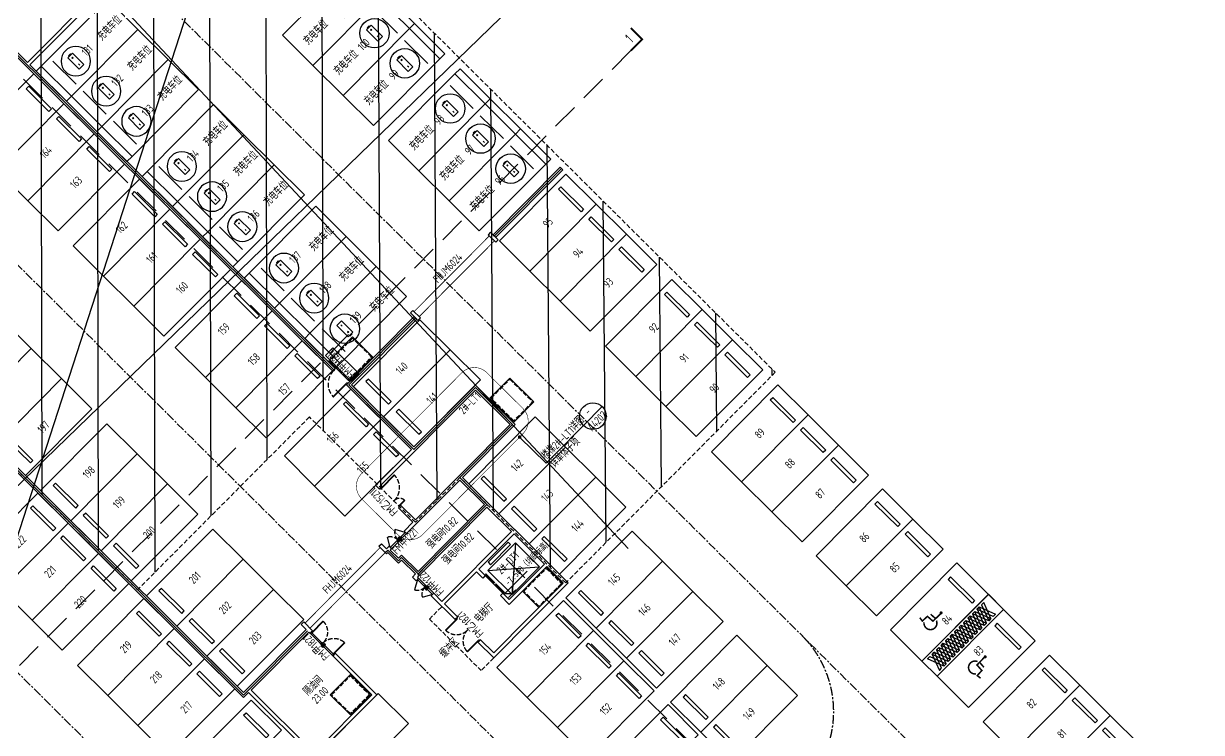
# Model space of a CAD drawing. Extents: x 517381295 to 519272522, y 3499086963 to 3500603577.
# Drawn here: x 518880380 to 518946606, y 3499920445 to 3499960298 of the extents above; entities that cross this region are included whole.
import ezdxf
from ezdxf.enums import TextEntityAlignment as Align

# ---------------------------------------------------------------- set-up
doc = ezdxf.new("R2010")
doc.units = 0
doc.header["$LTSCALE"] = 1000
doc.header["$MEASUREMENT"] = 0
for name, pattern in [('CENTERX2', [4, 2.5, -0.5, 0.5, -0.5]), ('DASH', [0.35, 0.25, -0.1]), ('DASHED', [0.75, 0.5, -0.25]), ('HIDDEN', [0.375, 0.25, -0.125])]:
    doc.linetypes.add(name, pattern=pattern)
doc.layers.get('0').update_dxf_attribs({"linetype": 'CONTINUOUS'})
doc.layers.get('DEFPOINTS').update_dxf_attribs({"color": 8, "linetype": 'CONTINUOUS'})
for name, color, linetype in [('A-地下车道中线', 1, 'CONTINUOUS'), ('A10-plan_B1_SEN23VEG_设计区$0$AE-WALL', 255, 'CONTINUOUS'), ('AD-AREA-USNO', 13, 'CONTINUOUS'), ('AD-INDX', 43, 'CONTINUOUS'), ('AD-LEVL-HIGH', 61, 'CONTINUOUS'), ('AD-NAME-ROOM', 9, 'CONTINUOUS'), ('AD-NUMB', 205, 'CONTINUOUS'), ('AD-SIGN', 195, 'CONTINUOUS'), ('AE-ABOV', 154, 'HIDDEN'), ('AE-DOOR-INSD', 61, 'CONTINUOUS'), ('AE-ELEV-3', 252, 'CONTINUOUS'), ('AE-EQPM', 70, 'CONTINUOUS'), ('AE-FLOR', 151, 'CONTINUOUS'), ('AE-WALL', 255, 'CONTINUOUS'), ('AE-WALL-HACH', 15, 'CONTINUOUS'), ('C-XREF-EXT', 7, 'CONTINUOUS'), ('road center', 171, 'CONTINUOUS'), ('天华车位编号', 7, 'CONTINUOUS'), ('防火卷帘', 33, 'CONTINUOUS')]:
    doc.layers.add(name, color=color, linetype=linetype)
doc.layers.add('修改圈注', color=2, linetype='CONTINUOUS', plot=False)
doc.styles.add('TH-STYLE1', font='STFANGSO.TTF', dxfattribs={"width": 0.699999988079071})
doc.styles.add('TH-STYLE3', font='tssdeng.shx', dxfattribs={"width": 0.699999988079071, "bigfont": 'tssdchn.shx'})
doc.linetypes.add('ZIGZAG', pattern='A,0.0001,-0.2,[131,ltypeshp.shx,S=0.2,R=0,X=-0.2,Y=0],-0.4,[131,ltypeshp.shx,S=0.2,R=180,X=0.2,Y=0],-0.2', length=0.8001)
doc.dimstyles.new('TH-DIM100-FINAL', dxfattribs={"dimscale": 100, "dimtxt": 3, "dimasz": 2, "dimexe": 1, "dimexo": 1, "dimgap": 1, "dimtad": 1, "dimdec": 0, "dimdsep": 46, "dimtxsty": 'TH-STYLE3', "dimblk1": 'ARCHTICK', "dimblk2": 'ARCHTICK', "dimsah": 1, "dimcen": -1, "dimdle": 1, "dimclrd": 256, "dimclre": 256, "dimclrt": 256, "dimadec": 0, "dimazin": 0, "dimtfac": 1, "dimtdec": 0, "dimtix": 1, "dimtmove": 2, "dimatfit": 0, "dimldrblk": 'DOT', "dimfxl": 0, "dimtolj": 1, "dimtzin": 0, "dimlwd": -1, "dimlwe": -1, "dimarcsym": 0})

# ---------------------------------------------------------------- blocks, each defined once
blk = doc.blocks.new('$DORLIB2D$00000127')
at = {"color": 0}
for points in [[(-0.5333333333328483, 0.7948983154366971), (-0.5333333333328483, 0.690405644187237)], [(-0.03333333333284827, 0.7948983154366971), (-0.5333333333328483, 0.7948983154366971)], [(-0.03333333333284827, 0.690405644187237), (-0.5333333333328483, 0.690405644187237)], [(0.5, 0.4999999999999858), (-0.5, 0.4999999999999858)], [(-0.03333333333284827, 0.7948983154366971), (-0.03333333333284827, 0.690405644187237)], [(0.5333333333328483, 0.7948983154366971), (0.03333333333284827, 0.7948983154366971)], [(0.03333333333284827, 0.7948983154366971), (0.03333333333284827, 0.690405644187237)], [(0.5333333333328483, 0.690405644187237), (0.03333333333284827, 0.690405644187237)], [(0.5333333333328483, 0.7948983154366971), (0.5333333333328483, 0.690405644187237)]]:
    blk.add_lwpolyline(points, dxfattribs=at)
blk = doc.blocks.new('*U339')
for points in [[(30, 30), (60, 30), (60.00000000000001, 900), (30.00000000000002, 900)], [(1770, 30), (1740, 30), (1740, 900), (1770, 900)]]:
    blk.add_lwpolyline(points, close=True)
for points in [[(30, 0), (30, 30), (0, 30), (0, -30), (60, -30), (60, 0), (30, 0)], [(1770, 0), (1770, 30), (1800, 30), (1800, -30), (1740, -30), (1740, 0), (1770, 0)]]:
    blk.add_lwpolyline(points)
at = {"linetype": 'DASH'}
for centre, start, end in [((30, 30), 0, 90), ((1770, 30), 90, 180)]:
    blk.add_arc(centre, 870, start, end, dxfattribs=at)
at = {"layer": 'A10-plan_B1_SEN23VEG_设计区$0$AE-WALL'}
for points in [[(0, -100), (0, 100)], [(1800, -100), (1800, 100)]]:
    blk.add_lwpolyline(points, dxfattribs=at)
blk = doc.blocks.new('*U332')
blk.add_lwpolyline([(30, 30), (60, 30), (60.00000000000008, 1070), (30.00000000000007, 1070)], close=True)
for points in [[(30, 0), (30, 30), (0, 30), (0, -30), (60, -30), (60, 0), (30, 0)], [(1070, 0), (1070, 30), (1100, 30), (1100, -30), (1040, -30), (1040, 0), (1070, 0)]]:
    blk.add_lwpolyline(points)
at = {"linetype": 'HIDDEN'}
blk.add_arc((30, 30), 1040, 0, 90, dxfattribs=at)
blk = doc.blocks.new('*U340')
blk.add_lwpolyline([(30, -100), (30, -130), (0, -130), (0, -70), (60, -70), (60, -100), (30, -100)])
for points in [[(30, -130), (60, -130), (60, -550), (30, -550)], [(1470.000000000001, -130.0000000000002), (1440.000000000001, -130.0000000000002), (1440.000000000001, -1150), (1470.000000000001, -1150)]]:
    blk.add_lwpolyline(points, close=True)
at = {"elevation": -4.520327456169117e-08}
blk.add_lwpolyline([(1470.000000000001, -100.0000000000002), (1470.000000000001, -130.0000000000002), (1500.000000000001, -130.0000000000002), (1500.000000000001, -70.0000000000002), (1440.000000000001, -70.0000000000002), (1440.000000000001, -100.0000000000002), (1470.000000000001, -100.0000000000002)], dxfattribs=at)
at = {"linetype": 'DASH'}
for centre, radius, start, end in [((30, -130), 420, 270, 0), ((1470.000000000001, -130.0000000000001), 1020, 180, 270)]:
    blk.add_arc(centre, radius, start, end, dxfattribs=at)
at = {"layer": 'AE-WALL'}
for p, q in [((0, 0), (0, -200)), ((1500.000000000001, -1.989519660128281e-13), (1500.000000000001, -200.0000000000002))]:
    blk.add_line(p, q, dxfattribs=at)
blk = doc.blocks.new('*U348')
at = {"layer": 'AD-SIGN'}
h = blk.add_hatch(dxfattribs=at)
h.set_pattern_fill('ANSI31', color=256, scale=500, angle=360.0000000234385, style=0)
h.set_pattern_definition([(45.00000002343853, (-50, 1.86887473e-08), (-44.19417384223812, 44.19417380608032), [])])
h.paths.add_polyline_path([(149.6666666059755, -66.6666665188968), (149.6666665705852, 0), (0, 6.39898542e-08), (3.02679837e-08, 99.99991901970185), (149.6666665286757, 99.99991903289768), (149.666666514473, 166.6673447042703), (249.666666514473, 166.6673447042703), (249.666666514473, -66.66666651889679)])
at = {"layer": 'AD-SIGN', "const_width": 20}
blk.add_lwpolyline([(149.666666514473, 166.6673447042703), (149.6666665286757, 99.99991896748544), (3.02679837e-08, 99.99991901970185), (0, 5.59416503e-08), (149.6666665705852, 0), (149.6666666059755, -66.6666665188968)], dxfattribs=at)
at = {"layer": 'DEFPOINTS'}
blk.add_lwpolyline([(149.6666666059755, -66.6666665188968), (149.6666665705852, 0), (0, 6.39898542e-08), (3.02679837e-08, 99.99991901970185), (149.6666665286757, 99.99991903289768), (149.666666514473, 166.6673447042703), (249.666666514473, 166.6673447042703), (249.666666514473, -66.66666651889679)], close=True, dxfattribs=at)
blk = doc.blocks.new('*U342')
for p, q in [((0, 0), (300.0000000072998, -519.6152422833068)), ((1200.000000029199, 0), (900.0000000218993, -519.6152422833068))]:
    blk.add_line(p, q)
at = {"linetype": 'DASH'}
for centre, start, end in [((0, 0), 300.0000000000038, 0), ((1200.000000029199, 0), 180, 239.9999999999962)]:
    blk.add_arc(centre, 600.0000000145996, start, end, dxfattribs=at)
blk = doc.blocks.new('fhfshgfdshdshhdshds')
at = {"layer": 'AD-NUMB'}
blk.add_lwpolyline([(144235.4922614098, 61298.48331308365), (144835.4922542572, 61298.48331999779), (144835.4922642708, 59248.48331332207), (144235.4922523499, 59248.48332095146)], close=True, dxfattribs=at)
at = {"layer": 'AE-FLOR'}
for points in [[(140349.9999780655, 51100.00003433228), (139150.0000076294, 51099.9999961853)], [(140349.9999828339, 51000.00003790855), (139150.0000133514, 50999.99999666214)], [(132550.000023365, 50900.00001311302), (132550.0000162125, 49100.00001335144)], [(132650.0000190735, 50900.00001311302), (132650.0000143051, 49100.00001382828)], [(138950.0000333786, 48749.99052000046), (138949.9999918938, 47549.99049973488)], [(139050.0000329018, 48749.99051618576), (139049.9999923706, 47549.99049019814)]]:
    blk.add_lwpolyline(points, dxfattribs=at)
at = {"layer": 'AE-WALL'}
for p, q in [((138850.0000185966, 43850.0000026226), (138849.9999399185, 42600.00007343292)), ((139049.9999709129, 42800.00003957748), (139050.0000143051, 43850.00000309944)), ((144799.9999704361, 44100.00001192093), (144799.9999389648, 42600.00006580353)), ((144599.9999504089, 42800.00006437302), (139049.9999709129, 42800.00003957748))]:
    blk.add_line(p, q, dxfattribs=at)
for points in [[(149749.9999599457, 87600.02796077728), (149749.9999656677, 87900.00000309944), (144099.999956131, 87900.00001549721), (144099.9999194145, 101400.0000851154), (146300.0257816315, 101400.0000700951), (146300.0257835388, 101600.0000648499), (143899.9999275208, 101600.0000872612), (143899.999961853, 60400.00005340576), (144099.9998669624, 60400.00005888939), (144099.9999675751, 84600.0000038147), (149749.999961853, 84599.99999928474), (149749.9999127388, 86100.02799034119), (149549.9999251366, 86100.02798843384), (149549.9999599457, 84799.99999928474), (144099.9999604225, 84800.00000524521), (144099.9999523163, 87700.00001740456), (149549.9999523163, 87700.00000691414), (149549.999917984, 87600.02796983719), (149749.9999594688, 87600.02796983719)], [(132549.9999752045, 51200.01354169846), (127849.999997139, 51200.01349496841), (127549.9999771118, 51200.01349782944), (127550.0000095367, 93200.00000166893), (122749.9999680519, 93200.00000238419), (122749.999961853, 93000.00000476837), (127350.0000061989, 93000.00000405312), (127349.9999818802, 51000.01350450516), (127749.9999713898, 51000.01350736618), (127750.0000162125, 45800.00001239777), (132750.0000171661, 45800.00001525879), (132750.0000081062, 49100.0000128746), (132550.0000143051, 49100.00001335144), (132549.9999818802, 46000.00003099442), (127950.0000200272, 46000.00001335144), (127950.0000119209, 51000.01348638535), (132550.0000190735, 51000.01347923279), (132550.0000143051, 50900.00001764297), (132750.0000252724, 50900.00001311302), (132749.9999084473, 51600.01351237297), (132549.9999761581, 51600.01351118088), (132549.9999799728, 51200.01353693008)], [(149299.9999847412, 59000.00003099442), (149300.0000009537, 59600.0000128746), (149499.9999856949, 59600.0000166893), (149499.9999780655, 59000.00003385544)], [(155699.9999351501, 59000.00006818771), (155699.9999341965, 59600.00005197525), (155499.9999494553, 59600.00006532669), (155499.9999427795, 59000.00007200241)], [(155699.9999437332, 59400.00006532669), (155699.9999341965, 59200.00006246567), (161049.9999876022, 59200.00000166893), (161049.999956131, 59400.0000333786)]]:
    blk.add_lwpolyline(points, close=True, dxfattribs=at)
for points in [[(139049.9999828339, 50349.99996566772), (139299.9999938011, 50349.99996709824), (139299.9999904633, 49049.99997091293), (144599.9999742508, 49050.00002002716), (144599.9999952316, 50999.99999880791), (140349.9999933243, 50999.99999952316), (140349.9999804497, 51200.0000371933), (141049.9999427795, 51200.00002884865), (141049.9999914169, 52350.00000166893), (141249.9999623299, 52350.00003004074), (141249.9999504089, 51200.00001788139), (148799.9999885559, 51200), (148799.999982357, 53949.99999952316), (141249.9999866486, 53950), (141249.9999818802, 53850.00000905991), (141049.9999876022, 53849.99999952316), (141049.9999895096, 54150.00000095367), (143899.9999642372, 54150.00003147125), (143899.9999637604, 59300.00006508827), (149299.9999675751, 59300.00009465218), (149299.9999637604, 59300.00009846687), (149299.9999876022, 59100.00001049042), (144099.999958992, 59100.00002026558), (144099.9999389648, 54150.00002098083), (148999.9999914169, 54150), (148999.9999632835, 51000.00000905991), (144800.0000085831, 51000.00000047684), (144799.9999399185, 42600.00006484985), (138849.9999399185, 42600.00007343292)], [(138850.0000104904, 45650.00000333786), (138849.9999547005, 47549.99052357674), (139049.9999933243, 47549.99051976204), (139050.0000114441, 46900.00000190735), (144599.9999818802, 46900.00001001358), (144599.9999923706, 48850.0000064373), (139049.9999938011, 48849.99996900558), (139049.9999952316, 48749.99051713943), (138850.0000267029, 48749.99051880836), (138850.0000219345, 49049.99996471405), (139099.9999914169, 49049.99996614456), (139099.9999938011, 50149.99996614456), (138850.0000076294, 50149.99996829033), (138850, 51000.01349210739), (138750, 51000.01348781586), (138750.0000171661, 51600.0134806633), (138949.9999275208, 51600.01355314255), (138949.9999799728, 51200.00000071526), (139150.0000076294, 51200.00000143051), (139150.0000095367, 51000.00000047684), (139050.0000133514, 51000.00000095367), (139049.9999947548, 50349.99997663498)], [(144599.9999504089, 42800.00006437302), (144599.9999761581, 44100.00000810623), (141599.9999990463, 44100.00000286102), (141599.9999341965, 44800.00006151199), (141799.9999246597, 44800.00005912781), (141799.9999198914, 44300.00007486343), (144599.9999165535, 44300.00008821487), (144599.9999961853, 46700.00001478195), (141799.9999637604, 46700.00002527237), (141800, 46200.00000143051), (141599.9999694824, 46200.00001049042), (141599.9999923706, 46700.00000286102), (139050.0000004768, 46700.00001859665), (139050.0000152588, 45650.00000143051)]]:
    blk.add_lwpolyline(points, dxfattribs=at)
at = {"layer": 'AE-WALL-HACH', "linetype": 'ZIGZAG', "ltscale": 0.5}
for p, q in [((143999.9999256134, 101500.0000867844), (143999.9999570847, 60400.00005102158)), ((148899.9999790192, 51099.99999904633), (148899.9999761581, 54050))]:
    blk.add_line(p, q, dxfattribs=at)
for points in [[(132549.9999752045, 51100.01354312897), (127449.9999780655, 51100.01349878311), (127450.0000076294, 93100.0000026226), (122749.9999551773, 93100.00001478195)], [(149299.9999904633, 59200.00001764297), (143999.9999551773, 59200.00001740456), (143999.9999527931, 54050.00000119209), (148899.9999761581, 54050)], [(161049.9999628067, 59300.00002336502), (155699.9999332428, 59300.00002670288)], [(138750, 51100), (138949.9999818802, 51100.00000023842), (138949.9999876022, 50249.9999666214), (139199.9999914169, 50249.99996757507), (139199.9999923706, 48949.99996995926), (144699.9999704361, 48950.00002551079), (144699.9999895096, 51099.99999880791), (148899.9999790192, 51099.99999904633)]]:
    blk.add_lwpolyline(points, dxfattribs=at)
at = {"layer": '防火卷帘', "linetype": 'DASH', "const_width": 49.99999999999997}
for points in [[(155500.0000157356, 59503.29267692566), (149500.0000143051, 59503.29267573357)], [(155500.0000114441, 59103.29267549515), (149500.0000143051, 59103.29267668724)], [(138750.0000162125, 51503.30615544319), (132750.0000162125, 51503.30615496635)], [(138750.0000104904, 51103.30615544319), (132750.0000066757, 51103.30615377426)]]:
    blk.add_lwpolyline(points, dxfattribs=at)
at = {"layer": '防火卷帘', "linetype": 'DASH'}
blk.add_lwpolyline([(138849.9999504089, 42600.00006484985), (137849.9999885559, 42600.00002503395), (137849.9999847412, 46700.00000715256), (138849.9999876022, 46700.00001907349)], dxfattribs=at)
at = {"layer": 'AE-DOOR-INSD', "extrusion": (0, 0, -1), "xscale": -0.9999999999999929, "zscale": -0.9999999999999929, "rotation": 269.9999997830313}
blk.add_blockref('*U332', (-143969.9998726845, 59300.00007843971), dxfattribs=at)
at = {"layer": 'AE-DOOR-INSD'}
for name, p, rotation in [('*U340', (141049.9999856949, 52350.00000548363), 90.00000001053473), ('*U342', (140350.0000076294, 51100.00000238419), 180.0000001182485), ('*U342', (138950.0000247955, 48749.99051237106), 270.0000001185484), ('*U339', (138950.0000143051, 43850.0000026226, -0.02094687983639889), 89.99999990023629)]:
    blk.add_blockref(name, p, dxfattribs=dict(at, rotation=rotation))
at = {"layer": 'AE-DOOR-INSD', "extrusion": (-1.037573162024412e-10, 1.506775817883427e-10, -1), "zscale": -1, "rotation": 89.99999995363586}
blk.add_blockref('*U339', (-132650.0000143051, 49100.00001382828, 0.02098695879556078), dxfattribs=at)
at = {"layer": 'AE-DOOR-INSD', "xscale": 1400, "yscale": 300, "zscale": 1400, "rotation": 270.0000001534391}
blk.add_blockref('$DORLIB2D$00000127', (141649.9999065399, 45500.00007724762), dxfattribs=at)
at = {"layer": 'AE-FLOR'}
for p, rotation in [((139675.1666612625, 51000.00001525879), 4.368512655817757e-07), ((132550.0000939369, 50074.83334779739), 269.9999998772625)]:
    blk.add_blockref('*U348', p, dxfattribs=dict(at, rotation=rotation))
at = {"layer": 'AE-FLOR', "xscale": -1.000000000000001, "rotation": 89.99999951696908}
blk.add_blockref('*U348', (139049.9999399185, 48224.82382822037), dxfattribs=at)
at = {"layer": 'AD-NUMB', "style": 'TH-STYLE3', "width": 0.699999988079071}
for s, rotation, p in [('FM甲1121L', 89.99997267924333, (144740.5172734261, 59381.99610376358)), ('FHJM6024', 1.366037834002524e-05, (151560.4690265656, 59665.86748576164)), ('FM乙1521L', 89.99997267924333, (140920.3262009621, 52213.86387610435)), ('FHJM6024', 1.366037834002524e-05, (134788.1961956024, 51746.50307607651)), ('FM甲1221', 4.098113502006952e-05, (139118.1024188995, 50534.79891133308)), ('FM甲1821', 89.99997267924333, (132462.5630121231, 49207.34647226334, 0.01227407642227707)), ('FM甲1221', 89.99997267924333, (139575.9059152603, 47211.17363023758)), ('FM乙1821', 89.99997267924333, (139468.0547714233, 43970.15627980232, -0.0227313625389696))]:
    blk.add_text(s, height=450, rotation=rotation, dxfattribs=at).set_placement(p)
blk = doc.blocks.new('efafefsf')
at = {"layer": 'A-地下车道中线', "color": 253, "linetype": 'CENTERX2', "ltscale": 0.2}
for p, q in [((-2213495.554096699, -1275136.707663774), (-2213495.554099083, -1392514.702759266)), ((-2246062.262256622, -1301214.737345457), (-2246062.262251854, -1369738.558371544))]:
    blk.add_line(p, q, dxfattribs=at)
blk.add_lwpolyline([(-2229814.882512093, -1301214.665693283), (-2229814.882516384, -1369739.438339949)], dxfattribs=at)
blk.add_arc((-2219495.554100037, -1369739.438340187), 6000, 270, 0, dxfattribs=at)
blk = doc.blocks.new('gfdgdhghfdgdgg')
at = {"layer": 'AE-EQPM'}
for p, q in [((-1098583.939184666, 2922273.579408169), (-1100783.939184189, 2920363.579408169)), ((-1100783.939185143, 2922273.579406977), (-1098583.939183712, 2920363.579408884))]:
    blk.add_line(p, q, dxfattribs=at)
for points in [[(-1100446.461637497, 2922600.172887087), (-1100446.461636543, 2922400.172886848), (-1098846.461637974, 2922400.172885895), (-1098846.461637497, 2922600.17288661)], [(-1100783.939185143, 2922273.579406977), (-1100783.939184189, 2920363.579408169), (-1098583.939183712, 2920363.579408884), (-1098583.939184666, 2922273.579408169)]]:
    blk.add_lwpolyline(points, close=True, dxfattribs=at)
blk = doc.blocks.new('集水坑1500x1500x1500（h）')
at = {"layer": 'AE-FLOR'}
blk.add_lwpolyline([(-49.99999952316284, 1550.000000238419), (1550, 1550.000000238419), (1550, -50.00000023841858), (-50.00000047683716, -50.00000047683716)], close=True, dxfattribs=at)
at = {"layer": 'AE-FLOR', "linetype": 'DASH'}
blk.add_lwpolyline([(4.76837158203125e-07, 1500), (1500, 1499.999999761581), (1500, 0), (0, 0)], close=True, dxfattribs=at)
blk = doc.blocks.new('1800X1500X1200')
at = {"layer": 'AE-FLOR'}
blk.add_lwpolyline([(-50.00000047683716, 1849.999999761581), (1550.000000476837, 1850.000000476837), (1550, -50.00000047683716), (-50, -50.00000047683716)], close=True, dxfattribs=at)
at = {"layer": 'AE-FLOR', "linetype": 'DASH'}
blk.add_lwpolyline([(-4.76837158203125e-07, 1799.999999761581), (1500, 1800), (1500, -2.384185791015625e-07), (0, 0)], close=True, dxfattribs=at)
blk = doc.blocks.new('JSK')
at = {"layer": 'AE-FLOR'}
blk.add_lwpolyline([(142649.999979496, 44100.00001597404), (144549.9999799728, 44100.00001597404), (144549.9999771118, 42800.00002193451), (142649.9999833107, 42800.00001692772)], close=True, dxfattribs=at)
at = {"layer": 'AE-FLOR', "linetype": 'DASH'}
blk.add_lwpolyline([(142699.9999790192, 44050.00001692772), (144499.999979496, 44050.00001573563), (144499.9999771118, 42850.00002169609), (142699.999979496, 42850.000020504)], close=True, dxfattribs=at)
at = {"layer": 'C-XREF-EXT', "xscale": -1, "rotation": 269.9999999141979}
blk.add_blockref('1800X1500X1200', (144199.999997139, 59399.99999904633), dxfattribs=at)
at = {"layer": 'C-XREF-EXT'}
for name, p, rotation in [('1800X1500X1200', (149100.0000009537, 51199.99999833107), 1.107499896049366e-07), ('集水坑1500x1500x1500（h）', (130950.000005722, 46100.00002551079), 359.9999999998357)]:
    blk.add_blockref(name, p, dxfattribs=dict(at, rotation=rotation))
blk = doc.blocks.new('商业区')
at = {"layer": 'AE-ABOV'}
h = blk.add_hatch(dxfattribs=at)
h.set_pattern_fill('ANSI31', color=8, scale=1999.999999999998, angle=-45.15729226636613)
h.set_pattern_definition([(44.99999999983574, (-1228937.850166321, 2875940.713079453), (-2245.064030260851, 2245.064030273724), [])])
h.paths.add_polyline_path([(-1112637.850187778, 2985290.71308136), (-1112637.850187778, 2994240.713062286), (-1101237.850169182, 2994240.713056564), (-1101237.850165844, 3002640.713089466), (-1067537.842992306, 3002640.713071823), (-1067537.857338428, 2985540.713083267), (-1067537.025004864, 2985540.713083744), (-1067537.850166798, 2918640.713081121), (-1084237.850162029, 2918640.713070869), (-1084237.850162506, 2927040.712744713), (-1087787.817059517, 2927040.712741852), (-1087787.850165367, 2935440.713060856), (-1101487.850166798, 2935440.713061094), (-1101487.850166321, 2977440.713059902), (-1105337.850151539, 2977440.713060379), (-1105337.850149632, 2985290.713079453)])
at = {"layer": 'AE-ABOV', "color": 8}
blk.add_lwpolyline([(-1112637.850187778, 2985290.71308136), (-1112637.850187778, 2994240.713062286), (-1101237.850169182, 2994240.713056564), (-1101237.850165844, 3002640.713089466), (-1067537.842992306, 3002640.713071823), (-1067537.857338428, 2985540.713083267), (-1067537.025004864, 2985540.713083744), (-1067537.850166798, 2918640.713081121), (-1084237.850162029, 2918640.713070869), (-1084237.850162506, 2927040.712744713), (-1087787.817059517, 2927040.712741852), (-1087787.850165367, 2935440.713060856), (-1101487.850166798, 2935440.713061094), (-1101487.850166321, 2977440.713059902), (-1105337.850151539, 2977440.713060379), (-1105337.850149632, 2985290.713079453), (-1112637.850170135, 2985290.713080168)], dxfattribs=at)
blk = doc.blocks.new('*U268')
for p, q in [((-200, 200), (200, 200)), ((0, 0), (-200, 200)), ((-200, 0), (200, 0)), ((200, 200), (0, 0)), ((200, 200), (1000, 200))]:
    blk.add_line(p, q)
at = {"style": 'TH-STYLE1', "width": 0.7}
blk.add_attdef('标高', (280.0674475692795, 333.9894894305617), '', height=250, dxfattribs=at)
blk = doc.blocks.new('gfdgdgfdggggfd')
at = {"layer": 'AD-LEVL-HIGH'}
ref = blk.add_blockref('*U268', (-1086797.577345371, 2920347.804690361), dxfattribs=dict(at, xscale=1.500000000000002, yscale=1.500000000000002, zscale=1.500000000000002, rotation=5.623632054010739e-06))
ref.add_attrib('标高', '-7.500（坑底标高）', (-1086626.043300629, 2920797.804674387), dxfattribs={"layer": '0', "height": 374.9999999999949, "rotation": 1.366037834002524e-05, "style": 'TH-STYLE1', "width": 0.7000000000000005})
at = {"layer": 'AD-AREA-USNO', "char_height": 450, "attachment_point": 1, "rotation": 5.709137000437871e-09, "style": 'TH-STYLE3'}
for s, insert in [('10.82', (-1087027.803757191, 2925783.550871849)), ('23.00', (-1098965.382934093, 2924207.870866776)), ('10.82', (-1087027.803714275, 2924516.816337347))]:
    blk.add_mtext(s, dxfattribs=dict(at, insert=insert))
at = {"layer": 'AD-NAME-ROOM', "style": 'TH-STYLE3', "width": 0.699999988079071}
for s, p in [('强电间', (-1088227.803753853, 2925333.550871849)), ('隔油间', (-1098965.38293314, 2924407.870866776)), ('强电间', (-1088227.803722382, 2924066.816347599)), ('缓冲区', (-1092059.350793839, 2920476.018800974)), ('电梯厅', (-1089289.734026909, 2920476.018799782))]:
    blk.add_text(s, height=449.9999999999997, rotation=1.366037834002524e-05, dxfattribs=at).set_placement(p)
blk = doc.blocks.new('parking lot')
at = {"layer": 'AE-EQPM'}
for p, q in [((-900, 4400.000000476837), (-900, 4600)), ((-900, 4600), (900, 4600)), ((900, 4400.000000238419), (-900, 4400.000000476837)), ((900, 4600), (900, 4400.000000238419))]:
    blk.add_line(p, q, dxfattribs=at)
blk.add_lwpolyline([(-1200, 2.384185791015625e-07), (-1200, 5300), (1200, 5300), (1200, 0)], close=True, dxfattribs=at)
blk = doc.blocks.new('A$C7949765C')
at = {"layer": 'AE-EQPM'}
for p, q in [((666.6232395172119, 2096.157510757446), (666.6249480247498, 270.4614334106445)), ((1573.931767463684, 1498.557424545288), (1573.931860923767, 1398.557424783707)), ((1523.932311058044, 918.063170671463), (1623.932311534882, 918.0632648468018)), ((1573.932357311249, 868.0632176399231), (1573.932263851166, 968.0632171630859))]:
    blk.add_line(p, q, dxfattribs=at)
for points in [[(-9.5367431640625e-07, -2.384185791015625e-07), (-400.0000004768372, 4.76837158203125e-07), (-400, 2400.000000238419), (0, 2400.000000476837)], [(-0.002246379852294922, 2400.000000715256), (-9.5367431640625e-07, -2.384185791015625e-07), (5299.996160984039, 0.005577802658081055), (5299.993915557861, 2400.00557756424)], [(1389.364717960358, 1635.879226922989), (1758.498558998108, 1635.87957239151), (1758.499406814575, 730.7414157390594), (1389.365565299988, 730.7410705089569)], [(1495.58962726593, 684.4925119876862), (1652.275431156158, 684.4926581382751), (1652.275388240814, 730.7413165569305), (1495.589583873749, 730.7411694526672)]]:
    blk.add_lwpolyline(points, close=True, dxfattribs=at)
blk.add_circle((1573.932062625885, 1183.310320854187), 827.7680913191284, dxfattribs=at)
blk = doc.blocks.new('__附着_A09-地下车库平面图（外参）_TEN24ZPV_设计区$0$无障碍车位')
at = {"layer": 'AE-EQPM'}
for p, q in [((-299.9992475509644, 4500.000000476837), (-2199.999247550964, 4500.000000238419)), ((-2199.999247550964, 4500.000000238419), (-2199.999247550964, 4300.000000715256)), ((-299.9992470741272, 4300), (-2199.999247550964, 4300.000000715256)), ((-299.9992475509644, 4500.000000476837), (-299.9992470741272, 4300))]:
    blk.add_line(p, q, dxfattribs=at)
for points in [[(-3700.000000476837, -5.245208740234375e-06), (-2500, -5.7220458984375e-06), (-2499.999247550964, 5300.000000476837), (-3699.999247550964, 5300.000000476837)], [(-2499.999247550964, 5300.000000476837), (0.0007524490356445312, 5300), (0, 0), (-2500, 4.76837158203125e-07)], [(-2634.854600429535, 4789.518074989319), (-2634.854600429535, 4610.477046012878), (-3565.145399570465, 4252.394987821579), (-3565.145399570465, 4431.436016559601)], [(-2634.854600429535, 4431.436017036438), (-2634.854600906372, 4252.394987821579), (-3565.145400047302, 3894.31292963028), (-3565.145400047302, 4073.35395860672)], [(-2634.854600429535, 4073.35395860672), (-2634.854600906372, 3894.312929868698), (-3565.145400047302, 3536.230871200562), (-3565.145400047302, 3715.271900415421)], [(-2634.854600429535, 3715.271900653839), (-2634.854600429535, 3536.23087143898), (-3565.145400047302, 3178.148813247681), (-3565.145400047302, 3357.18984246254)], [(-2634.854600429535, 3357.189842700958), (-2634.854600429535, 3178.148813247681), (-3565.145400047302, 2820.0667552948), (-3565.145399570465, 2999.107784509659)], [(-2634.854600429535, 2999.107784032822), (-2634.854600429535, 2820.0667552948), (-3565.145399570465, 2461.984697341919), (-3565.145399570465, 2641.025726318359)], [(-2634.854600429535, 2641.025726079941), (-2634.854600906372, 2461.984697341919), (-3565.145400047302, 2103.90263915062), (-3565.145399570465, 2282.943668365479)], [(-2634.854600906372, 2282.94366812706), (-2634.854600429535, 2103.902638912201), (-3565.145400047302, 1745.820581197739), (-3565.145400047302, 1924.861610412598)], [(-2634.854600906372, 1924.86160993576), (-2634.854600429535, 1745.820581197739), (-3565.145400047302, 1387.738523006439), (-3565.145400047302, 1566.77955198288)], [(-2634.854600429535, 1566.77955198288), (-2634.854600429535, 1387.738523244858), (-3565.145399570465, 1029.656464576721), (-3565.145400047302, 1208.697494029999)], [(-2634.854600429535, 1208.697494029999), (-2634.854600429535, 1029.65646481514), (-3565.145399570465, 671.5744066238403), (-3565.145400047302, 850.6154358386993)], [(-2634.854600429535, 850.6154360771179), (-2634.854600429535, 671.5744066238403), (-3565.145399570465, 313.4923486709595), (-3565.145399570465, 492.5333774089813)]]:
    blk.add_lwpolyline(points, close=True, dxfattribs=at)
at = {"layer": 'AE-EQPM', "const_width": 86.81084999999999, "elevation": 2.7202444649e-06}
blk.add_lwpolyline([(-1390.336165428162, 2686.576690196991, 1), (-1303.724315643311, 2680.70207285881, 1)], format="xyb", close=True, dxfattribs=at)
at = {"layer": 'AE-EQPM', "const_width": 86.81084999999999}
for points, elevation in [([(-1362.433437824249, 2624.42822098732), (-1353.372068405151, 2030.524633169174), (-941.5359601974487, 2002.591047763824), (-922.1704707145691, 1616.566720962524), (-688.5639533996582, 1647.072607040405)], 2.7083690249e-06), ([(-1339.289635181427, 2238.147622585297), (-987.9065337181091, 2214.314380884171)], 2.7144224005e-06)]:
    blk.add_lwpolyline(points, dxfattribs=dict(at, elevation=elevation))
at = {"layer": 'AE-EQPM', "const_width": 86.81084999999999, "elevation": 2.7125646254e-06}
blk.add_lwpolyline([(-1468.642311573029, 2187.746070384979, 1.323530440668284), (-1038.114184379578, 1637.22287774086, -3.460136572253067)], format="xyb", dxfattribs=at)
blk = doc.blocks.new('gfhgfhggjj')
at = {"layer": 'AE-ELEV-3', "rotation": 270}
for p in [(247400.9525895119, 345850.2110202312), (247400.9525876045, 343450.2110238075), (247400.9525895119, 341050.2110204697), (247400.9525957108, 337450.2110209465), (247400.9525961876, 335050.2110228539), (247400.9525942802, 332650.2110204697), (247400.9525957108, 329350.2148633003), (230850.9526157379, 329050.2110238075), (230850.9526152611, 326650.2110233307), (247400.9525961876, 326950.2148633003), (230850.9526152611, 324250.2110247612), (247400.9525957108, 324550.2148633003), (247400.9526133537, 320700.2110199928), (230850.9526176453, 320650.2110233307), (264500.9526324272, 320650.2110247612), (230850.9526171684, 318250.2110233307), (247400.9526114464, 318300.211019516), (264500.9526319504, 318250.2110235691), (230850.9526133537, 315850.2110276222), (264500.9526324272, 315850.2110235691), (231050.9526152611, 312350.2110705376), (264500.9785075188, 312250.2110273838), (264500.9785122871, 309850.2110238075), (264500.9785108566, 307450.2110238075), (247400.9526100159, 303850.2110238075), (264500.9526319504, 303850.2110254765), (247400.9526114464, 301450.2110247612), (264500.9526324272, 301450.2110245228), (247400.9526124001, 299050.2110242844), (264500.9526219368, 299050.2110364437), (247400.952609539, 295550.2110671997), (264500.9526147842, 295550.2110674381), (264500.9526152611, 293150.2110676765), (264500.952624321, 282300.2110681534), (264500.9526233673, 279900.2110691071), (264500.952624321, 277500.2110681534)]:
    blk.add_blockref('parking lot', p, dxfattribs=at)
at = {"layer": 'AE-ELEV-3', "xscale": -1}
for p, rotation in [((241650.9526176453, 337450.2110233307), 90), ((241650.9526176453, 335050.2110228539), 90), ((241650.9526181221, 332650.2110228539), 90), ((241650.9526162148, 329050.2110240459), 90), ((241650.9526166916, 326650.2110240459), 90), ((241650.9526157379, 324250.2110226154), 90), ((258200.9526152611, 320700.2110338211), 90.00000015331307), ((241650.9526171684, 320650.211022377), 90), ((241650.9526171684, 318250.2110247612), 90), ((258200.9526143074, 318300.2110333443), 90.00000015331307), ((241650.9526171684, 315850.211022377), 90), ((258900.9526171684, 312250.2110242844), 90), ((258900.9526166916, 309850.2110242844), 90), ((241650.9526166916, 307550.2110676765), 90), ((258900.9526205063, 307450.2110209465), 90), ((258200.9526109695, 303850.2110242844), 90), ((258200.9526090622, 301450.2110238075), 90), ((258200.952609539, 299050.2110247612), 90), ((258200.9526081085, 295550.2110671997), 90), ((258200.9526085854, 293150.2110671997), 90)]:
    blk.add_blockref('parking lot', p, dxfattribs=dict(at, rotation=rotation))
at = {"layer": 'AE-EQPM', "linetype": 'DASH', "xscale": -1, "rotation": 270.0000615262279}
blk.add_blockref('__附着_A09-地下车库平面图（外参）_TEN24ZPV_设计区$0$无障碍车位', (264500.9526238441, 290847.565256834), dxfattribs=at)
at = {"layer": 'AE-EQPM', "linetype": 'DASH', "rotation": 269.9999384137034}
blk.add_blockref('__附着_A09-地下车库平面图（外参）_TEN24ZPV_设计区$0$无障碍车位', (264500.9539074898, 284650.2110683918), dxfattribs=at)
at = {"layer": 'road center', "xscale": -1, "rotation": 179.9999999999999}
for p in [(253300.9049191475, 347050.2166013718), (253300.9026727676, 344650.2166008949), (253300.9004268646, 342250.2166004181), (253300.9049172401, 338650.2166011333), (253300.9026722908, 336250.2165999413), (253300.9004263878, 333850.2166004181), (253300.9049191475, 330550.214864254), (253300.9026732445, 328150.2148640156)]:
    blk.add_blockref('A$C7949765C', p, dxfattribs=at)
at = {"layer": 'road center'}
for p, rotation in [((269401.0024838448, 338650.2166008949), 179.9999999999999), ((269401.0047297478, 336250.2166008949), 179.9999999999999), ((269401.0069761276, 333850.2166004181), 179.9999999999999), ((269401.0093455315, 330250.2166059017), 179.9999999999999), ((269401.0115962029, 327850.2166013718), 179.9999999999999), ((253300.9004249573, 323350.2037136555), 359.9999999701003), ((269401.0138421059, 325450.216602087), 179.9999999999999)]:
    blk.add_blockref('A$C7949765C', p, dxfattribs=dict(at, rotation=rotation))
at = {"layer": '天华车位编号', "color": 8, "style": 'TH-STYLE3', "width": 0.699999988079071}
for s, p in [('131', (255750.9029989243, 345850.2138123512)), ('164', (250050.9525876045, 343450.2110233307)), ('132', (255750.9007511139, 343450.2138109207)), ('163', (250050.9525895119, 341050.2110199928)), ('133', (255750.8985066414, 341050.2138109207)), ('162', (250050.9525952339, 337450.2110209465)), ('134', (255750.9029989243, 337450.2138104439)), ('161', (250050.9525961876, 335050.2110226154)), ('135', (255750.9007520676, 335050.2138109207)), ('100', (266951.006649971, 335050.2138121128)), ('197', (239000.9526181221, 332650.211022377)), ('160', (250050.9525942802, 332650.2110211849)), ('136', (255750.8985061646, 332650.2138113976)), ('99', (266951.0088949203, 332650.2138109207)), ('222', (233500.9526152611, 329050.2110240459)), ('198', (239000.9526162148, 329050.2110235691)), ('159', (250050.9525957108, 329350.2148630619)), ('137', (255750.9029979706, 329350.2120738029)), ('98', (266951.011264801, 329050.2138171196)), ('158', (250050.9525942802, 326950.2148654461)), ('138', (255750.9007534981, 326950.2120747566)), ('221', (233500.9526152611, 326650.2110238075)), ('199', (239000.9526162148, 326650.2110240459)), ('97', (266951.0135159492, 326650.2138113976)), ('157', (250050.9525966644, 324550.2148630619)), ('139', (255750.8985066414, 324550.2064990997)), ('220', (233500.9526147842, 324250.2110245228)), ('200', (239000.9526162148, 324250.2110226154)), ('96', (266951.0157608986, 324250.2138123512)), ('219', (233500.9526171684, 320650.2110235691)), ('201', (239000.9526171684, 320650.2110219002)), ('156', (250050.9526133537, 320700.2110204697)), ('140', (255550.9526152611, 320700.2110264301)), ('95', (267150.9526319504, 320650.2110247612)), ('218', (233500.9526181221, 318250.2110230923)), ('202', (239000.9526166916, 318250.2110245228)), ('155', (250050.9526114464, 318300.2110197544)), ('141', (255550.9526133537, 318300.2110261917)), ('94', (267150.9526314735, 318250.2110238075)), ('217', (233500.9526133537, 315850.2110273838)), ('203', (239000.9526181221, 315850.2110219002)), ('93', (267150.9526324272, 315850.2110242844)), ('142', (256250.9526166916, 312250.2110240459)), ('92', (267150.9785065651, 312250.2110278606)), ('143', (256250.9526171684, 309850.2110242844)), ('91', (267150.9785122871, 309850.2110242844)), ('144', (256250.9526200294, 307450.2110209465)), ('90', (267150.9785113335, 307450.2110240459)), ('154', (250050.9526100159, 303850.2110235691)), ('145', (255550.9526109695, 303850.2110245228)), ('89', (267150.9526324272, 303850.2110257149)), ('153', (250050.9526119232, 301450.2110249996)), ('146', (255550.952609539, 301450.2110235691)), ('88', (267150.9526324272, 301450.2110233307)), ('152', (250050.9526124001, 299050.2110249996)), ('147', (255550.9526090622, 299050.2110247612)), ('87', (267150.9526224136, 299050.2110366821)), ('148', (255550.9526076317, 295550.2110671997)), ('86', (267150.9526152611, 295550.2110676765)), ('149', (255550.9526085854, 293150.2110667229)), ('85', (267150.9526147842, 293150.2110676765)), ('84', (267150.9546065331, 288997.5684766769)), ('83', (267150.9558935165, 286500.2078437805)), ('82', (267150.9526233673, 282300.2110693455)), ('81', (267150.9526238441, 279900.2110693455))]:
    blk.add_text(s, height=450, rotation=8.196227004009711e-05, dxfattribs=at).set_placement(p, align=Align.MIDDLE_CENTER)
blk = doc.blocks.new('GFDGDGDAGA')
at = {"layer": 'AD-NAME-ROOM', "ltscale": 10, "style": 'TH-STYLE3', "width": 0.699999988079071}
for s, p in [('2#-LT1', (151441.258497715, 44643.65115761757)), ('2#-DT1', (146556.1743755341, 36798.73948502541))]:
    blk.add_text(s, height=449.9999999999998, dxfattribs=at).set_placement(p)
blk = doc.blocks.new('_ArchTick')
at = {"color": 0, "linetype": 'ByBlock', "const_width": 0.4}
blk.add_lwpolyline([(-0.5, -0.5), (0.5, 0.5)], dxfattribs=at)
blk = doc.blocks.new('_DOT')
at = {"color": 0, "linetype": 'ByBlock', "const_width": 0.5}
blk.add_lwpolyline([(-0.25, 0, 1), (0.25, 0, 1)], format="xyb", close=True, dxfattribs=at)
blk = doc.blocks.new('_A-index')
blk.add_line((-0.4999999999995453, 0), (0.5000000000004547, 0))
blk.add_circle((4.547473508864641e-13, 0), 0.5)
for tag, style, width, p, p2 in [('1', 'TH-STYLE3', 5.200000000002225, (-0.169999999999618, 0.04999999999999716), (0.1700000000005275, 0.04999999999999716)), ('-', 'TH-STYLE1', 2.108626198083969, (-0.169999999999618, -0.3900000000000006), (0.1700000000005275, -0.3900000000000006))]:
    blk.add_attdef(tag, text='', height=0.34, dxfattribs=dict(style=style, width=width)).set_placement(p, p2, align=Align.FIT)
blk = doc.blocks.new('A$C3ED10073')
at = {"layer": 'AD-INDX', "linetype": 'DASHED', "ltscale": 0.5, "const_width": 29.99999999999999}
blk.add_lwpolyline([(140958.6558070183, 55175.72712635994), (148950.8134326935, 55175.72712540627, -0.414213562373095), (149950.813434124, 54175.72712540627), (149950.8134355545, 51321.70733428001, -0.414213562373095), (148950.8134360313, 50321.7073340416), (140958.6558094025, 50321.70733523369, -0.414213562373095), (139958.6558098793, 51321.70733523369), (139958.6558055878, 54175.7271258831, -0.414213562373095)], format="xyb", close=True, dxfattribs=at)
at = {"layer": 'AD-INDX'}
ref = blk.add_blockref('_A-index', (152422.4647488594, 48230.66951942444, -0.00027677606261649), dxfattribs=dict(at, xscale=1499.999996440795, yscale=1499.999996440795, rotation=359.9999999706341))
ref.add_attrib('1', '-', dxfattribs={"layer": '0', "height": 449.9999999999996, "style": 'TH-STYLE3', "width": 0.65}).set_placement((152392.4203734398, 48865.70081233978, 2.291098262114981e-05), align=Align.TOP_CENTER)
ref.add_attrib('-', 'A4202', dxfattribs={"layer": '0', "height": 449.9999999999996, "style": 'TH-STYLE3', "width": 0.65}).set_placement((152390.8820514679, 47645.66947555542, 2.29109820456102e-05), align=Align.CENTER)
at = {"layer": 'AD-INDX', "style": 'TH-STYLE3', "width": 0.7}
for s, p in [('楼梯2#-LT1详图', (148837.1074757576, 48340.67526102066, -6.928194960324989e-05)), ('详单体子项', (148837.1074757576, 47670.66369891167, -6.928194960324989e-05))]:
    blk.add_text(s, height=449.9999999999996, dxfattribs=at).set_placement(p)
at = {"layer": 'AD-INDX'}
blk.add_leader([(148682.5008926392, 50321.70733428001, 3.107392295439839e-06), (148682.5008854866, 48230.6695291996, 3.107392295534379e-06), (152422.4647479057, 48230.66952061653, 5.205644285326927e-06)], dimstyle='TH-DIM100-FINAL', dxfattribs=at)

msp = doc.modelspace()

# ---------------------------------------------------------------- linework, layer by layer
at = {"layer": 'AD-INDX', "linetype": 'DASHED', "ltscale": 3}
msp.add_line((518914523.5731389, 3499958775.39372), (518790600.7238483, 3499834170.266816), dxfattribs=at)
msp.add_lwpolyline([(518938881.1303415, 3499898991.059945), (518864743.3285223, 3499972722.918902), (518872080.6536317, 3499980100.640861), (518841372.3825612, 3500010640.768243)], dxfattribs=at)
at = {"layer": 'AD-INDX', "const_width": 99.99999999999994}
msp.add_lwpolyline([(518914523.5731389, 3499958775.39372), (518915158.2197684, 3499959413.5345), (518914520.0789875, 3499960048.18113)], dxfattribs=at)
at = {"layer": '修改圈注'}
msp.add_lwpolyline([(518874167.5601976, 3499913399.289847), (518954991.235487, 3500162867.318649)], dxfattribs=at)
at = {"layer": '修改圈注', "color": 5}
msp.add_lwpolyline([(518914370.3363907, 3499930782.144984), (518725147.323687, 3500133265.939636)], dxfattribs=at)
at = {"layer": '修改圈注', "color": 2}
msp.add_lwpolyline([(518850460.2348645, 3499905653.619997), (518982831.9478164, 3500033950.246428)], dxfattribs=at)

# ---------------------------------------------------------------- block references
at = {"rotation": 45.15729226620189}
for name, p in [('gfdgdgfdggggfd', (521744880.585254, 3498639509.556222)), ('efafefsf', (519513827.8631617, 3502461233.388751)), ('gfdgdhghfdgdgg', (521754745.9421463, 3498649372.547336))]:
    msp.add_blockref(name, p, dxfattribs=at)
at = {"ltscale": 10, "rotation": 45.15729226620189}
msp.add_blockref('gfhgfhggjj', (518948828.1177044, 3499533576.146005), dxfattribs=at)
at = {"layer": 'C-XREF-EXT'}
for name, p, rotation in [('GFDGDGDAGA', (518829988.4162145, 3499799435.022879), 45.15729226620189), ('A$C3ED10073', (518839106.900959, 3499796143.690387), 45.15729226620189), ('fhfshgfdshdshhdshds', (518839106.9009609, 3499796143.690385), 45.15729226620189), ('商业区', (521744880.5852609, 3498639509.556209), 45.15729226636613), ('JSK', (518839106.90096, 3499796143.690385), 45.15729226636613)]:
    msp.add_blockref(name, p, dxfattribs=dict(at, rotation=rotation))

# ---------------------------------------------------------------- texts
at = {"layer": 'AD-INDX', "insert": (518914142.6953096, 3499959583.789436), "char_height": 599.9999999999997, "width": 5854.164572921973, "attachment_point": 1, "rotation": 45.15729226575826, "style": 'TH-STYLE3'}
msp.add_mtext('1', dxfattribs=at)
at = {"layer": 'AD-NAME-ROOM', "style": 'TH-STYLE3', "width": 0.699999988079071}
for height, rotation, p in [(449.9999999999997, 45.15729297050513, (518884800.5955169, 3499959303.85083)), (449.9999999999998, 45.15730265633282, (518896400.583259, 3499959055.563437)), (449.9999999999997, 45.15729297050513, (518886502.3024833, 3499957611.458026)), (449.9999999999998, 45.15730265633282, (518898102.2937887, 3499957363.174216)), (449.9999999999997, 45.15729297050513, (518888204.0094468, 3499955919.065224)), (449.9999999999998, 45.15730265633282, (518899804.0043185, 3499955670.784995)), (449.9999999999997, 45.15729297050513, (518890756.5698983, 3499953380.476016)), (449.9999999999998, 45.15730265633282, (518902356.5701084, 3499953132.201168)), (449.9999999999997, 45.15729297050513, (518892458.2768642, 3499951688.083211)), (449.9999999999998, 45.15730265633282, (518904058.2806411, 3499951439.811944)), (449.9999999999997, 45.15729297050513, (518894159.9838306, 3499949995.690407)), (449.9999999999998, 45.15730265633282, (518905759.9911708, 3499949747.422724)), (449.9999999999997, 45.15729297050513, (518896712.5442755, 3499947457.101206)), (449.9999999999997, 45.15729297050513, (518898414.2512452, 3499945764.708399)), (449.9999999999997, 45.15729297050513, (518900115.9582102, 3499944072.315595))]:
    msp.add_text('充电车位', height=height, rotation=rotation, dxfattribs=at).set_placement(p)

doc.saveas('drawing.dxf')
